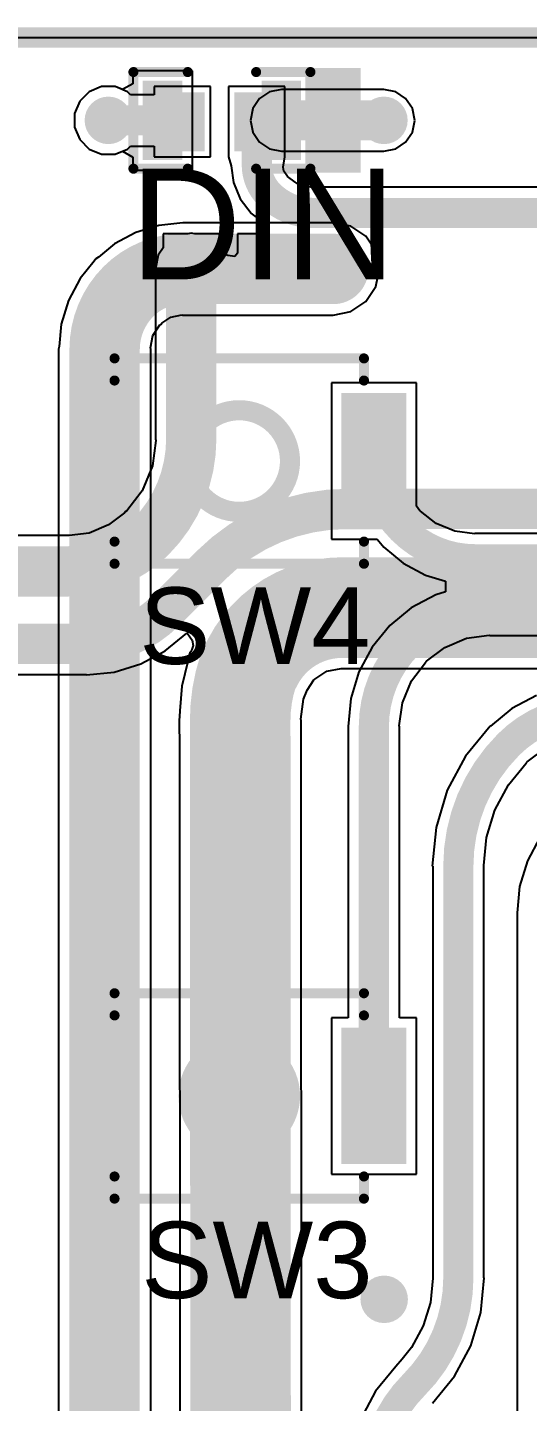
# Model space of a CAD drawing. Header units: millimetres. Extents: x -0.18 to 1.17, y -0.19 to 1.72.
# Drawn here: x 0.448 to 0.696, y 0.573 to 1.255 of the extents above; entities that cross this region are included whole.
import ezdxf

# ---------------------------------------------------------------- set-up
doc = ezdxf.new("R2010")
doc.units = ezdxf.units.MM
doc.header["$MEASUREMENT"] = 0
for name, color, linetype in [('BottomLayer', 5, 'Continuous'), ('BottomPaste', 16, 'Continuous'), ('BottomSolder', 6, 'Continuous'), ('Mechanical2', 216, 'Continuous'), ('TopLayer', 1, 'Continuous'), ('TopOverlay', 2, 'Continuous'), ('TopPaste', 8, 'Continuous'), ('ViaHoleLayer', 16, 'Continuous')]:
    doc.layers.add(name, color=color, linetype=linetype)
doc.styles.add('Arial', font='', dxfattribs={"height": 0.2})
doc.styles.get('Arial').set_extended_font_data('Arial')

# ---------------------------------------------------------------- blocks, each defined once
blk = doc.blocks.new('B3U_1000P_1')
at = {"layer": 'TopLayer'}
for points in [[(-0.08307, 0.03386), (-0.05079, 0.03386), (-0.05079, -0.03386), (-0.08307, -0.03386)], [(0.05079, 0.03386), (0.08307, 0.03386), (0.08307, -0.03386), (0.05079, -0.03386)]]:
    blk.add_hatch(color=1, dxfattribs=at).paths.add_polyline_path(points)
at = {"layer": 'TopPaste'}
for points in [[(-0.08307, 0.03386), (-0.05079, 0.03386), (-0.05079, -0.03386), (-0.08307, -0.03386)], [(0.05079, 0.03386), (0.08307, 0.03386), (0.08307, -0.03386), (0.05079, -0.03386)]]:
    blk.add_hatch(color=8, dxfattribs=at).paths.add_polyline_path(points)
at = {"layer": 'TopOverlay', "const_width": 0.005}
for points in [[(0.062, 0.051), (-0.062, 0.051)], [(-0.062, 0.051), (-0.062, 0.04)], [(0.062, 0.051), (0.062, 0.04)], [(-0.062, -0.04), (-0.062, -0.051)], [(0.062, -0.04), (0.062, -0.051)], [(0.062, -0.051), (-0.062, -0.051)]]:
    blk.add_lwpolyline(points, dxfattribs=at)
at = {"layer": 'TopOverlay'}
for points, const_width in [([(-0.06325, 0.051, 1), (-0.06075, 0.051, 1)], 0.0025), ([(-0.06325, 0.051, 1), (-0.06075, 0.051, 1)], 0.0025), ([(0.06075, 0.051, 1), (0.06325, 0.051, 1)], 0.0025), ([(0.06075, 0.051, 1), (0.06325, 0.051, 1)], 0.0025), ([(-0.06325, 0.04, 1), (-0.06075, 0.04, 1)], 0.0025), ([(0.06075, 0.04, 1), (0.06325, 0.04, 1)], 0.0025), ([(0.02524, 0, 1), (-0.02524, 0, 1)], 0.01), ([(-0.02774, 0, 1), (-0.02274, 0, 1)], 0.005), ([(0.02274, 0, 1), (0.02774, 0, 1)], 0.005), ([(-0.06325, -0.04, 1), (-0.06075, -0.04, 1)], 0.0025), ([(0.06075, -0.04, 1), (0.06325, -0.04, 1)], 0.0025), ([(-0.06325, -0.051, 1), (-0.06075, -0.051, 1)], 0.0025), ([(-0.06325, -0.051, 1), (-0.06075, -0.051, 1)], 0.0025), ([(0.06075, -0.051, 1), (0.06325, -0.051, 1)], 0.0025), ([(0.06075, -0.051, 1), (0.06325, -0.051, 1)], 0.0025)]:
    blk.add_lwpolyline(points, format="xyb", close=True, dxfattribs=dict(at, const_width=const_width))
blk = doc.blocks.new('B3U_1000P_2')
at = {"layer": 'TopLayer'}
for points in [[(-0.08307, 0.03386), (-0.05079, 0.03386), (-0.05079, -0.03386), (-0.08307, -0.03386)], [(0.05079, 0.03386), (0.08307, 0.03386), (0.08307, -0.03386), (0.05079, -0.03386)]]:
    blk.add_hatch(color=1, dxfattribs=at).paths.add_polyline_path(points)
at = {"layer": 'TopPaste'}
for points in [[(-0.08307, 0.03386), (-0.05079, 0.03386), (-0.05079, -0.03386), (-0.08307, -0.03386)], [(0.05079, 0.03386), (0.08307, 0.03386), (0.08307, -0.03386), (0.05079, -0.03386)]]:
    blk.add_hatch(color=8, dxfattribs=at).paths.add_polyline_path(points)
at = {"layer": 'TopOverlay', "const_width": 0.005}
for points in [[(0.062, 0.051), (-0.062, 0.051)], [(-0.062, 0.051), (-0.062, 0.04)], [(0.062, 0.051), (0.062, 0.04)], [(-0.062, -0.04), (-0.062, -0.051)], [(0.062, -0.04), (0.062, -0.051)], [(0.062, -0.051), (-0.062, -0.051)]]:
    blk.add_lwpolyline(points, dxfattribs=at)
at = {"layer": 'TopOverlay'}
for points, const_width in [([(-0.06325, 0.051, 1), (-0.06075, 0.051, 1)], 0.0025), ([(-0.06325, 0.051, 1), (-0.06075, 0.051, 1)], 0.0025), ([(0.06075, 0.051, 1), (0.06325, 0.051, 1)], 0.0025), ([(0.06075, 0.051, 1), (0.06325, 0.051, 1)], 0.0025), ([(-0.06325, 0.04, 1), (-0.06075, 0.04, 1)], 0.0025), ([(0.06075, 0.04, 1), (0.06325, 0.04, 1)], 0.0025), ([(0.02524, 0, 1), (-0.02524, 0, 1)], 0.01), ([(-0.02774, 0, 1), (-0.02274, 0, 1)], 0.005), ([(0.02274, 0, 1), (0.02774, 0, 1)], 0.005), ([(-0.06325, -0.04, 1), (-0.06075, -0.04, 1)], 0.0025), ([(0.06075, -0.04, 1), (0.06325, -0.04, 1)], 0.0025), ([(-0.06325, -0.051, 1), (-0.06075, -0.051, 1)], 0.0025), ([(-0.06325, -0.051, 1), (-0.06075, -0.051, 1)], 0.0025), ([(0.06075, -0.051, 1), (0.06325, -0.051, 1)], 0.0025), ([(0.06075, -0.051, 1), (0.06325, -0.051, 1)], 0.0025)]:
    blk.add_lwpolyline(points, format="xyb", close=True, dxfattribs=dict(at, const_width=const_width))
blk = doc.blocks.new('R___0402_B_12')
at = {"layer": 'BottomLayer'}
for points in [[(-0.0095, 0.0125), (-0.0095, -0.0125), (-0.0275, -0.0125), (-0.0275, 0.0125)], [(0.0275, 0.0125), (0.0275, -0.0125), (0.0095, -0.0125), (0.0095, 0.0125)]]:
    blk.add_hatch(color=5, dxfattribs=at).paths.add_polyline_path(points)
at = {"layer": 'BottomPaste'}
for points in [[(-0.0095, 0.0125), (-0.0095, -0.0125), (-0.0275, -0.0125), (-0.0275, 0.0125)], [(0.0275, 0.0125), (0.0275, -0.0125), (0.0095, -0.0125), (0.0095, 0.0125)]]:
    blk.add_hatch(color=16, dxfattribs=at).paths.add_polyline_path(points)
at = {"layer": 'BottomSolder'}
for points in [[(-0.00733, 0.01467), (-0.00733, -0.01467), (-0.02967, -0.01467), (-0.02967, 0.01467)], [(0.02967, 0.01467), (0.02967, -0.01467), (0.00733, -0.01467), (0.00733, 0.01467)]]:
    blk.add_hatch(color=6, dxfattribs=at).paths.add_polyline_path(points)
blk = doc.blocks.new('R___0402_B_14')
at = {"layer": 'BottomLayer'}
for points in [[(-0.0095, 0.0125), (-0.0095, -0.0125), (-0.0275, -0.0125), (-0.0275, 0.0125)], [(0.0275, 0.0125), (0.0275, -0.0125), (0.0095, -0.0125), (0.0095, 0.0125)]]:
    blk.add_hatch(color=5, dxfattribs=at).paths.add_polyline_path(points)
at = {"layer": 'BottomPaste'}
for points in [[(-0.0095, 0.0125), (-0.0095, -0.0125), (-0.0275, -0.0125), (-0.0275, 0.0125)], [(0.0275, 0.0125), (0.0275, -0.0125), (0.0095, -0.0125), (0.0095, 0.0125)]]:
    blk.add_hatch(color=16, dxfattribs=at).paths.add_polyline_path(points)
at = {"layer": 'BottomSolder'}
for points in [[(-0.00733, 0.01467), (-0.00733, -0.01467), (-0.02967, -0.01467), (-0.02967, 0.01467)], [(0.02967, 0.01467), (0.02967, -0.01467), (0.00733, -0.01467), (0.00733, 0.01467)]]:
    blk.add_hatch(color=6, dxfattribs=at).paths.add_polyline_path(points)
blk = doc.blocks.new('LED_0603_19')
at = {"layer": 'TopLayer'}
for points in [[(-0.03937, 0.01969), (-0.01969, 0.01969), (-0.01969, -0.01969), (-0.03937, -0.01969)], [(0.01969, 0.01969), (0.03937, 0.01969), (0.03937, -0.01969), (0.01969, -0.01969)]]:
    blk.add_hatch(color=1, dxfattribs=at).paths.add_polyline_path(points)
at = {"layer": 'TopOverlay'}
blk.add_hatch(color=2, dxfattribs=at).paths.add_polyline_path([(0.044, -0.026), (0.069, -0.026), (0.069, 0.026), (0.044, 0.026)])
at = {"layer": 'TopPaste'}
for points in [[(-0.03937, 0.01969), (-0.01969, 0.01969), (-0.01969, -0.01969), (-0.03937, -0.01969)], [(0.01969, 0.01969), (0.03937, 0.01969), (0.03937, -0.01969), (0.01969, -0.01969)]]:
    blk.add_hatch(color=8, dxfattribs=at).paths.add_polyline_path(points)
at = {"layer": 'TopOverlay', "const_width": 0.005}
for points in [[(-0.044, -0.024), (-0.044, 0.024)], [(-0.044, 0.024), (-0.017, 0.024)], [(0.017, 0.024), (0.044, 0.024)], [(0.044, -0.024), (0.044, 0.024)], [(-0.044, -0.024), (-0.017, -0.024)], [(0.017, -0.024), (0.044, -0.024)]]:
    blk.add_lwpolyline(points, dxfattribs=at)
at = {"layer": 'TopOverlay', "const_width": 0.0025}
for points in [[(-0.04525, 0.024, 1), (-0.04275, 0.024, 1)], [(-0.04525, 0.024, 1), (-0.04275, 0.024, 1)], [(-0.01825, 0.024, 1), (-0.01575, 0.024, 1)], [(0.01575, 0.024, 1), (0.01825, 0.024, 1)], [(0.04275, 0.024, 1), (0.04525, 0.024, 1)], [(0.04275, 0.024, 1), (0.04525, 0.024, 1)], [(-0.04525, -0.024, 1), (-0.04275, -0.024, 1)], [(-0.04525, -0.024, 1), (-0.04275, -0.024, 1)], [(-0.01825, -0.024, 1), (-0.01575, -0.024, 1)], [(0.01575, -0.024, 1), (0.01825, -0.024, 1)], [(0.04275, -0.024, 1), (0.04525, -0.024, 1)], [(0.04275, -0.024, 1), (0.04525, -0.024, 1)]]:
    blk.add_lwpolyline(points, format="xyb", close=True, dxfattribs=at)

msp = doc.modelspace()

# ---------------------------------------------------------------- hatches: boundary and pattern name
at = {"layer": 'BottomLayer'}
h = msp.add_hatch(color=5, dxfattribs=at)
edge = h.paths.add_edge_path()
edge.add_arc((0.488, 1.209), 0.01181, 0, 360)
h = msp.add_hatch(color=5, dxfattribs=at)
edge = h.paths.add_edge_path()
edge.add_arc((0.625, 1.209), 0.01181, 0, 360)
h = msp.add_hatch(color=5, dxfattribs=at)
edge = h.paths.add_edge_path()
edge.add_arc((0.59979, 1.13521), 0.01181, 0, 360)
h = msp.add_hatch(color=5, dxfattribs=at)
edge = h.paths.add_edge_path()
edge.add_arc((0.62513, 0.62344), 0.01181, 0, 360)
at = {"layer": 'TopLayer'}
h = msp.add_hatch(color=1, dxfattribs=at)
edge = h.paths.add_edge_path()
edge.add_arc((0.488, 1.209), 0.01181, 0, 360)
h = msp.add_hatch(color=1, dxfattribs=at)
edge = h.paths.add_edge_path()
edge.add_arc((0.625, 1.209), 0.01181, 0, 360)
h = msp.add_hatch(color=1, dxfattribs=at)
edge = h.paths.add_edge_path()
edge.add_arc((0.59979, 1.13521), 0.01181, 0, 360)
h = msp.add_hatch(color=1, dxfattribs=at)
edge = h.paths.add_edge_path()
edge.add_arc((0.62513, 0.62344), 0.01181, 0, 360)
at = {"layer": 'ViaHoleLayer'}
h = msp.add_hatch(color=16, dxfattribs=at)
edge = h.paths.add_edge_path()
edge.add_arc((0.488, 1.209), 0.00591, 0, 360)
h = msp.add_hatch(color=16, dxfattribs=at)
edge = h.paths.add_edge_path()
edge.add_arc((0.625, 1.209), 0.00591, 0, 360)
h = msp.add_hatch(color=16, dxfattribs=at)
edge = h.paths.add_edge_path()
edge.add_arc((0.59979, 1.13521), 0.00591, 0, 360)
h = msp.add_hatch(color=16, dxfattribs=at)
edge = h.paths.add_edge_path()
edge.add_arc((0.62513, 0.62344), 0.00591, 0, 360)

# ---------------------------------------------------------------- linework, layer by layer
at = {"layer": 'BottomLayer'}
for p, q in [((0.077, 1.25013), (1.166, 1.25013)), ((0.47848, 1.22325), (0.47375, 1.21852)), ((0.48466, 1.22581), (0.47848, 1.22325)), ((0.49134, 1.22581), (0.48466, 1.22581)), ((0.49752, 1.22325), (0.49134, 1.22581)), ((0.49903, 1.22174), (0.49752, 1.22325)), ((0.51079, 1.22174), (0.49903, 1.22174)), ((0.53879, 1.22583), (0.51079, 1.22583)), ((0.51079, 1.22583), (0.51079, 1.22174)), ((0.53879, 1.19083), (0.53879, 1.22583)), ((0.57579, 1.22583), (0.54779, 1.22583)), ((0.54779, 1.22583), (0.54779, 1.1915)), ((0.57579, 1.19083), (0.57579, 1.22583)), ((0.47375, 1.21852), (0.47119, 1.21234)), ((0.47119, 1.21234), (0.47119, 1.20566)), ((0.47119, 1.20566), (0.47375, 1.19948)), ((0.47375, 1.19948), (0.47848, 1.19475)), ((0.47848, 1.19475), (0.48466, 1.19219)), ((0.49134, 1.19219), (0.49752, 1.19475)), ((0.49752, 1.19475), (0.49903, 1.19626)), ((0.49903, 1.19626), (0.51079, 1.19626)), ((0.51079, 1.19626), (0.51079, 1.19083)), ((0.48466, 1.19219), (0.49134, 1.19219)), ((0.51079, 1.19083), (0.53879, 1.19083)), ((0.54779, 1.1915), (0.54779, 1.19083)), ((0.54779, 1.19083), (0.54779, 1.19083)), ((0.54779, 1.19083), (0.54908, 1.18637)), ((0.57486, 1.18583), (0.57579, 1.19083)), ((0.57579, 1.19083), (0.57579, 1.19083)), ((0.54908, 1.18637), (0.55016, 1.1782)), ((0.57526, 1.18379), (0.57486, 1.18583)), ((0.57708, 1.18108), (0.57526, 1.18379)), ((0.58092, 1.17829), (0.57708, 1.18108)), ((0.55016, 1.1782), (0.55355, 1.17)), ((0.58281, 1.17703), (0.58092, 1.17829)), ((0.5895, 1.1757), (0.58281, 1.17703)), ((0.58973, 1.17574), (0.5895, 1.1757)), ((0.71558, 1.17574), (0.58973, 1.17574)), ((0.55355, 1.17), (0.55896, 1.16296)), ((0.55896, 1.16296), (0.5589, 1.1629)), ((0.5589, 1.1629), (0.56566, 1.1577)), ((0.56566, 1.1577), (0.56397, 1.15271)), ((0.52749, 1.15271), (0.51521, 1.15271)), ((0.51521, 1.15271), (0.51521, 1.14575)), ((0.52921, 1.15305), (0.52749, 1.15271)), ((0.53094, 1.15271), (0.52921, 1.15305)), ((0.54321, 1.15271), (0.53094, 1.15271)), ((0.54321, 1.14575), (0.54321, 1.15271)), ((0.56397, 1.15271), (0.55221, 1.15271)), ((0.55221, 1.15271), (0.55221, 1.14303)), ((0.51273, 1.14203), (0.51137, 1.13521)), ((0.51521, 1.14575), (0.51273, 1.14203)), ((0.54538, 1.1425), (0.54321, 1.14575)), ((0.54738, 1.14183), (0.54538, 1.1425)), ((0.55092, 1.14141), (0.54738, 1.14183)), ((0.55221, 1.14303), (0.55092, 1.14141)), ((0.51137, 1.13521), (0.51137, 1.0508)), ((0.51154, 1.04994), (0.5099, 1.03748)), ((0.51137, 1.0508), (0.51154, 1.04994)), ((0.5099, 1.03748), (0.50476, 1.02507)), ((0.50476, 1.02507), (0.49711, 1.0151)), ((0.49606, 1.01413), (0.48815, 1.00807)), ((0.49638, 1.01462), (0.49606, 1.01413)), ((0.49711, 1.0151), (0.49638, 1.01462)), ((0.47841, 1.00403), (0.46853, 1.00273)), ((0.48815, 1.00807), (0.47841, 1.00403)), ((0.46796, 1.00284), (0.34941, 1.00284)), ((0.46853, 1.00273), (0.46796, 1.00284)), ((0.51631, 0.94554), (0.52699, 0.9543)), ((0.52699, 0.9543), (0.52742, 0.95417)), ((0.52742, 0.95417), (0.52971, 0.95083)), ((0.52971, 0.95083), (0.53011, 0.9482)), ((0.50413, 0.93902), (0.51631, 0.94554)), ((0.52856, 0.94474), (0.52747, 0.94017)), ((0.52866, 0.94498), (0.52856, 0.94474)), ((0.52888, 0.94491), (0.52866, 0.94498)), ((0.52942, 0.94619), (0.52888, 0.94491)), ((0.53011, 0.9482), (0.52942, 0.94619)), ((0.47717, 0.93366), (0.49091, 0.93501)), ((0.49091, 0.93501), (0.50413, 0.93902)), ((0.52747, 0.94017), (0.52454, 0.92798)), ((0.59013, 0.93106), (0.59658, 0.93537)), ((0.59658, 0.93537), (0.60376, 0.9368)), ((0.60376, 0.9368), (0.60419, 0.93674)), ((0.60419, 0.93674), (0.7244, 0.93674)), ((0.41101, 0.93371), (0.47717, 0.93371)), ((0.47717, 0.93371), (0.47717, 0.93366)), ((0.58677, 0.92604), (0.59013, 0.93106)), ((0.52454, 0.92798), (0.52358, 0.91574)), ((0.5837, 0.91152), (0.58502, 0.92155)), ((0.58502, 0.92155), (0.58677, 0.92604)), ((0.58677, 0.92604), (0.58677, 0.92604)), ((0.58677, 0.92604), (0.58677, 0.92604)), ((0.52356, 0.91557), (0.52319, 0.91081)), ((0.52357, 0.91564), (0.52356, 0.91557)), ((0.52358, 0.91574), (0.52357, 0.91564)), ((0.52319, 0.91081), (0.52319, 0.91076)), ((0.52319, 0.91076), (0.52319, 0.91076)), ((0.52319, 0.91076), (0.52327, 0.91068)), ((0.52327, 0.91068), (0.52331, 0.89766)), ((0.58379, 0.91087), (0.5837, 0.91152)), ((0.58383, 0.89779), (0.58379, 0.91087)), ((0.52331, 0.89766), (0.52356, 0.35711)), ((0.58382, 0.89775), (0.58383, 0.89779)), ((0.58383, 0.89771), (0.58382, 0.89775)), ((0.58408, 0.35714), (0.58383, 0.89771))]:
    msp.add_line(p, q, dxfattribs=at)
for points, const_width in [([(0.488, 1.209), (0.52157, 1.209)], 0.015), ([(0.56179, 1.187), (0.56179, 1.20833)], 0.015), ([(0.58973, 1.163), (0.71558, 1.163)], 0.015), ([(0.52921, 1.0508), (0.52921, 1.13521)], 0.025), ([(0.56621, 1.13521), (0.59979, 1.13521)], 0.02), ([(0.6066, 1.016), (0.773, 1.016)], 0.02), ([(0.328, 0.985), (0.46796, 0.985)], 0.025), ([(0.51614, 0.96514), (0.539, 0.988)], 0.02), ([(0.60419, 0.967), (0.732, 0.967)], 0.05), ([(0.55748, 0.93554), (0.55981, 0.94004)], 0.05), ([(0.404, 0.949), (0.47717, 0.949)], 0.02), ([(0.55748, 0.93554), (0.55748, 0.93554)], 0.05), ([(0.55353, 0.91077), (0.55357, 0.89769)], 0.05), ([(0.55357, 0.89769), (0.55382, 0.35713)], 0.05)]:
    msp.add_lwpolyline(points, dxfattribs=dict(at, const_width=const_width))
for points, const_width in [([(0.48425, 1.209, 1), (0.49175, 1.209, 1)], 0.0075), ([(0.51782, 1.209, 1), (0.52532, 1.209, 1)], 0.0075), ([(0.51782, 1.209, 1), (0.52532, 1.209, 1)], 0.0075), ([(0.52104, 1.21033, 1), (0.52854, 1.21033, 1)], 0.0075), ([(0.55804, 1.20833, 1), (0.56554, 1.20833, 1)], 0.0075), ([(0.55804, 1.187, 1), (0.56554, 1.187, 1)], 0.0075), ([(0.55804, 1.187, 1), (0.56554, 1.187, 1)], 0.0075), ([(0.56425, 1.172, 1), (0.57175, 1.172, 1)], 0.0075), ([(0.56425, 1.172, 1), (0.57175, 1.172, 1)], 0.0075), ([(0.58598, 1.163, 1), (0.59348, 1.163, 1)], 0.0075), ([(0.58598, 1.163, 1), (0.59348, 1.163, 1)], 0.0075), ([(0.52296, 1.13521, 1), (0.53546, 1.13521, 1)], 0.0125), ([(0.56121, 1.13521, 1), (0.57121, 1.13521, 1)], 0.01), ([(0.59479, 1.13521, 1), (0.60479, 1.13521, 1)], 0.01), ([(0.52296, 1.0508, 1), (0.53546, 1.0508, 1)], 0.0125), ([(0.52296, 1.0508, 1), (0.53546, 1.0508, 1)], 0.0125), ([(0.6016, 1.016, 1), (0.6116, 1.016, 1)], 0.01), ([(0.6016, 1.016, 1), (0.6116, 1.016, 1)], 0.01), ([(0.50275, 1.002, 1), (0.51525, 1.002, 1)], 0.0125), ([(0.50275, 1.002, 1), (0.51525, 1.002, 1)], 0.0125), ([(0.46171, 0.985, 1), (0.47421, 0.985, 1)], 0.0125), ([(0.46171, 0.985, 1), (0.47421, 0.985, 1)], 0.0125), ([(0.534, 0.988, 1), (0.544, 0.988, 1)], 0.01), ([(0.534, 0.988, 1), (0.544, 0.988, 1)], 0.01), ([(0.59169, 0.967, 1), (0.61669, 0.967, 1)], 0.025), ([(0.59169, 0.967, 1), (0.61669, 0.967, 1)], 0.025), ([(0.51114, 0.96514, 1), (0.52114, 0.96514, 1)], 0.01), ([(0.51114, 0.96514, 1), (0.52114, 0.96514, 1)], 0.01), ([(0.54731, 0.94004, 1), (0.57231, 0.94004, 1)], 0.025), ([(0.54731, 0.94004, 1), (0.57231, 0.94004, 1)], 0.025), ([(0.47217, 0.949, 1), (0.48217, 0.949, 1)], 0.01), ([(0.47217, 0.949, 1), (0.48217, 0.949, 1)], 0.01), ([(0.54498, 0.93554, 1), (0.56998, 0.93554, 1)], 0.025), ([(0.54498, 0.93554, 1), (0.56998, 0.93554, 1)], 0.025), ([(0.54498, 0.93554, 1), (0.56998, 0.93554, 1)], 0.025), ([(0.54498, 0.93554, 1), (0.56998, 0.93554, 1)], 0.025), ([(0.54103, 0.91077, 1), (0.56603, 0.91077, 1)], 0.025), ([(0.54103, 0.91077, 1), (0.56603, 0.91077, 1)], 0.025), ([(0.54107, 0.89769, 1), (0.56607, 0.89769, 1)], 0.025), ([(0.54107, 0.89769, 1), (0.56607, 0.89769, 1)], 0.025)]:
    msp.add_lwpolyline(points, format="xyb", close=True, dxfattribs=dict(at, const_width=const_width))
for points, const_width in [([(0.52479, 1.21033, -0.198912), (0.52157, 1.209)], 0.015), ([(0.568, 1.172, -0.198912), (0.56179, 1.187)], 0.015), ([(0.58973, 1.163, -0.198912), (0.568, 1.172)], 0.015), ([(0.52921, 1.0508, -0.198912), (0.509, 1.002)], 0.025), ([(0.539, 0.988, -0.198912), (0.6066, 1.016)], 0.02), ([(0.509, 1.002, -0.198912), (0.46796, 0.985)], 0.025), ([(0.55981, 0.94004, -0.279969), (0.60419, 0.967)], 0.05), ([(0.51614, 0.96514, -0.198912), (0.47717, 0.949)], 0.02), ([(0.55353, 0.91077, -0.079396), (0.55748, 0.93554)], 0.05)]:
    msp.add_lwpolyline(points, format="xyb", dxfattribs=dict(at, const_width=const_width))
at = {"layer": 'Mechanical2', "const_width": 0.01}
msp.add_lwpolyline([(-0.059, 1.25013), (1.166, 1.25013)], dxfattribs=at)
at = {"layer": 'TopLayer'}
for p, q in [((0.07703, 1.25016), (1.16603, 1.25016)), ((0.52979, 1.23368), (0.5001, 1.23368)), ((0.5001, 1.23368), (0.5001, 1.2272)), ((0.52979, 1.18432), (0.52979, 1.23368)), ((0.47848, 1.22325), (0.47375, 1.21852)), ((0.48466, 1.22581), (0.47848, 1.22325)), ((0.49134, 1.22581), (0.48466, 1.22581)), ((0.4951, 1.22425), (0.49134, 1.22581)), ((0.5001, 1.2272), (0.4951, 1.22425)), ((0.56815, 1.22313), (0.56319, 1.21981)), ((0.574, 1.22429), (0.56815, 1.22313)), ((0.625, 1.22429), (0.574, 1.22429)), ((0.63085, 1.22313), (0.625, 1.22429)), ((0.63581, 1.21981), (0.63085, 1.22313)), ((0.47375, 1.21852), (0.47119, 1.21234)), ((0.55987, 1.21485), (0.55871, 1.209)), ((0.56319, 1.21981), (0.55987, 1.21485)), ((0.63913, 1.21485), (0.63581, 1.21981)), ((0.64029, 1.209), (0.63913, 1.21485)), ((0.47119, 1.21234), (0.47119, 1.20566)), ((0.55871, 1.209), (0.55987, 1.20315)), ((0.63913, 1.20315), (0.64029, 1.209)), ((0.47119, 1.20566), (0.47375, 1.19948)), ((0.55987, 1.20315), (0.56319, 1.19819)), ((0.63581, 1.19819), (0.63913, 1.20315)), ((0.47375, 1.19948), (0.47848, 1.19475)), ((0.47848, 1.19475), (0.48466, 1.19219)), ((0.56319, 1.19819), (0.56815, 1.19487)), ((0.56815, 1.19487), (0.574, 1.19371)), ((0.625, 1.19371), (0.63085, 1.19487)), ((0.63085, 1.19487), (0.63581, 1.19819)), ((0.48466, 1.19219), (0.49134, 1.19219)), ((0.49134, 1.19219), (0.4951, 1.19375)), ((0.4951, 1.19375), (0.5001, 1.1908)), ((0.5001, 1.1908), (0.5001, 1.18432)), ((0.574, 1.19371), (0.625, 1.19371)), ((0.5001, 1.18432), (0.52979, 1.18432)), ((0.50169, 1.15335), (0.49113, 1.14771)), ((0.51314, 1.15683), (0.50169, 1.15335)), ((0.52359, 1.15786), (0.51314, 1.15683)), ((0.52505, 1.15815), (0.52359, 1.15786)), ((0.59979, 1.15815), (0.52505, 1.15815)), ((0.60857, 1.1564), (0.59979, 1.15815)), ((0.61602, 1.15143), (0.60857, 1.1564)), ((0.49113, 1.14771), (0.48302, 1.14105)), ((0.62099, 1.14398), (0.61602, 1.15143)), ((0.48178, 1.14022), (0.48101, 1.13907)), ((0.48302, 1.14105), (0.48178, 1.14022)), ((0.62274, 1.13521), (0.62099, 1.14398)), ((0.48101, 1.13907), (0.474, 1.13053)), ((0.62099, 1.12643), (0.62274, 1.13521)), ((0.474, 1.13053), (0.46815, 1.11959)), ((0.61602, 1.11898), (0.62099, 1.12643)), ((0.46815, 1.11959), (0.46455, 1.10772)), ((0.59979, 1.11226), (0.60857, 1.11401)), ((0.60857, 1.11401), (0.61602, 1.11898)), ((0.46455, 1.10772), (0.46347, 1.09673)), ((0.51016, 1.10219), (0.51362, 1.10737)), ((0.51362, 1.10737), (0.51422, 1.10778)), ((0.51422, 1.10778), (0.51456, 1.10829)), ((0.51456, 1.10829), (0.5191, 1.11132)), ((0.5191, 1.11132), (0.52445, 1.11238)), ((0.52445, 1.11238), (0.52505, 1.11226)), ((0.52505, 1.11226), (0.59979, 1.11226)), ((0.50894, 1.09608), (0.51016, 1.10219)), ((0.46347, 1.09673), (0.4632, 1.09537)), ((0.4632, 1.09537), (0.4632, 1.03978)), ((0.50908, 1.09537), (0.50894, 1.09608)), ((0.50908, 1.03978), (0.50908, 1.09537)), ((0.64114, 1.07864), (0.59886, 1.07864)), ((0.59886, 1.07864), (0.59886, 1.00092)), ((0.64114, 1.01737), (0.64114, 1.07864)), ((0.4632, 1.03978), (0.4632, 0.09379)), ((0.50908, 0.09379), (0.50908, 1.03978)), ((0.64288, 1.0151), (0.64114, 1.01737)), ((0.643, 1.01503), (0.64288, 1.0151)), ((0.64313, 1.01483), (0.643, 1.01503)), ((0.65094, 1.00884), (0.64313, 1.01483)), ((0.66024, 1.00498), (0.65094, 1.00884)), ((0.67001, 1.0037), (0.66024, 1.00498)), ((0.67023, 1.00374), (0.67001, 1.0037)), ((1.07879, 1.00374), (0.67023, 1.00374)), ((0.59886, 1.00092), (0.6217, 1.00092)), ((0.6217, 1.00092), (0.62494, 0.99697)), ((0.62494, 0.99697), (0.62493, 0.99696)), ((0.62493, 0.99696), (0.63464, 0.98899)), ((0.63464, 0.98899), (0.64571, 0.98307)), ((0.64571, 0.98307), (0.65563, 0.98006)), ((0.65563, 0.98006), (0.65563, 0.97483)), ((0.6508, 0.97337), (0.63861, 0.96685)), ((0.65563, 0.97483), (0.6508, 0.97337)), ((0.63861, 0.96685), (0.62792, 0.95808)), ((0.62792, 0.95808), (0.6191, 0.94734)), ((0.62792, 0.95808), (0.62792, 0.95808)), ((0.65526, 0.94724), (0.66613, 0.95175)), ((0.66613, 0.95175), (0.6774, 0.95323)), ((0.6774, 0.95323), (0.67779, 0.95315)), ((0.67779, 0.95315), (1.12787, 0.95315)), ((0.6191, 0.94734), (0.61255, 0.93508)), ((0.64624, 0.94032), (0.65526, 0.94724)), ((0.61255, 0.93508), (0.60852, 0.92179)), ((0.6387, 0.93067), (0.64567, 0.93976)), ((0.64567, 0.93976), (0.64601, 0.93999)), ((0.64601, 0.93999), (0.64624, 0.94032)), ((0.63416, 0.91972), (0.6387, 0.93067)), ((0.60852, 0.92179), (0.60716, 0.90796)), ((0.7008, 0.92337), (0.68861, 0.91685)), ((0.63266, 0.90836), (0.63416, 0.91972)), ((0.68861, 0.91685), (0.67792, 0.90808)), ((0.60716, 0.90796), (0.60726, 0.90796)), ((0.60726, 0.90796), (0.60726, 0.76331)), ((0.63274, 0.90796), (0.63266, 0.90836)), ((0.63274, 0.76331), (0.63274, 0.90796)), ((0.67783, 0.90817), (0.6656, 0.89327)), ((0.67792, 0.90808), (0.67783, 0.90817)), ((0.69624, 0.89032), (0.70526, 0.89724)), ((0.6656, 0.89327), (0.65651, 0.87627)), ((0.6869, 0.87904), (0.69574, 0.88981)), ((0.69574, 0.88981), (0.69601, 0.88999)), ((0.69601, 0.88999), (0.69624, 0.89032)), ((0.65651, 0.87627), (0.65092, 0.85783)), ((0.68018, 0.86647), (0.6869, 0.87904)), ((0.67605, 0.85283), (0.68018, 0.86647)), ((0.65092, 0.85783), (0.64903, 0.83864)), ((0.67468, 0.83896), (0.67605, 0.85283)), ((0.70254, 0.85285), (0.69631, 0.84119)), ((0.69631, 0.84119), (0.69247, 0.82853)), ((0.64903, 0.83864), (0.64926, 0.83864)), ((0.64926, 0.83864), (0.64926, 0.63411)), ((0.67474, 0.83864), (0.67468, 0.83896)), ((0.67474, 0.63411), (0.67474, 0.83864)), ((0.69247, 0.82853), (0.69118, 0.81537)), ((0.69118, 0.81537), (0.69126, 0.81537)), ((0.69126, 0.81537), (0.69126, 0.32177)), ((0.60726, 0.76331), (0.59886, 0.76331)), ((0.59886, 0.76331), (0.59886, 0.68559)), ((0.64114, 0.76331), (0.63274, 0.76331)), ((0.64114, 0.68559), (0.64114, 0.76331)), ((0.59886, 0.68559), (0.64114, 0.68559)), ((0.64929, 0.63396), (0.6481, 0.62194)), ((0.64926, 0.63411), (0.64929, 0.63396)), ((0.67323, 0.61694), (0.67492, 0.63411)), ((0.67492, 0.63411), (0.67474, 0.63411)), ((0.6481, 0.62194), (0.64455, 0.61023)), ((0.66822, 0.60042), (0.67323, 0.61694)), ((0.64455, 0.61023), (0.63878, 0.59944)), ((0.63413, 0.59377), (0.63088, 0.59012)), ((0.63878, 0.59944), (0.63413, 0.59377)), ((0.66009, 0.5852), (0.66822, 0.60042)), ((0.63088, 0.59012), (0.62079, 0.57781)), ((0.63088, 0.59012), (0.63088, 0.59012)), ((0.64914, 0.57186), (0.66009, 0.5852)), ((0.62079, 0.57781), (0.61329, 0.56378))]:
    msp.add_line(p, q, dxfattribs=at)
for points, const_width in [([(0.488, 1.209), (0.51494, 1.209)], 0.015), ([(0.574, 1.209), (0.625, 1.209)], 0.02), ([(0.52505, 1.13521), (0.59979, 1.13521)], 0.035), ([(0.48614, 1.03978), (0.48614, 1.09537)], 0.035), ([(0.48614, 0.09379), (0.48614, 1.03978)], 0.035), ([(0.67023, 0.991), (1.07879, 0.991)], 0.015), ([(0.67779, 0.9659), (1.1389, 0.9659)], 0.015), ([(0.62, 0.72445), (0.62, 0.90796)], 0.015), ([(0.662, 0.63411), (0.662, 0.83864)], 0.015)]:
    msp.add_lwpolyline(points, dxfattribs=dict(at, const_width=const_width))
for points, const_width in [([(0.48425, 1.209, 1), (0.49175, 1.209, 1)], 0.0075), ([(0.50878, 1.21, 1), (0.51628, 1.21, 1)], 0.0075), ([(0.51119, 1.209, 1), (0.51869, 1.209, 1)], 0.0075), ([(0.51119, 1.209, 1), (0.51869, 1.209, 1)], 0.0075), ([(0.569, 1.209, 1), (0.579, 1.209, 1)], 0.01), ([(0.62, 1.209, 1), (0.63, 1.209, 1)], 0.01), ([(0.5163, 1.13521, 1), (0.5338, 1.13521, 1)], 0.0175), ([(0.5163, 1.13521, 1), (0.5338, 1.13521, 1)], 0.0175), ([(0.59105, 1.13521, 1), (0.60855, 1.13521, 1)], 0.0175), ([(0.48925, 1.124, 1), (0.50675, 1.124, 1)], 0.0175), ([(0.48925, 1.124, 1), (0.50675, 1.124, 1)], 0.0175), ([(0.47739, 1.09537, 1), (0.49489, 1.09537, 1)], 0.0175), ([(0.47739, 1.09537, 1), (0.49489, 1.09537, 1)], 0.0175), ([(0.47739, 1.03978, 1), (0.49489, 1.03978, 1)], 0.0175), ([(0.47739, 1.03978, 1), (0.49489, 1.03978, 1)], 0.0175), ([(0.61625, 1.03978, 1), (0.62375, 1.03978, 1)], 0.0075), ([(0.63024, 1.00601, 1), (0.63774, 1.00601, 1)], 0.0075), ([(0.63024, 1.00601, 1), (0.63774, 1.00601, 1)], 0.0075), ([(0.66648, 0.991, 1), (0.67398, 0.991, 1)], 0.0075), ([(0.66648, 0.991, 1), (0.67398, 0.991, 1)], 0.0075), ([(0.67404, 0.9659, 1), (0.68154, 0.9659, 1)], 0.0075), ([(0.67404, 0.9659, 1), (0.68154, 0.9659, 1)], 0.0075), ([(0.63325, 0.949, 1), (0.64075, 0.949, 1)], 0.0075), ([(0.63325, 0.949, 1), (0.64075, 0.949, 1)], 0.0075), ([(0.61625, 0.90796, 1), (0.62375, 0.90796, 1)], 0.0075), ([(0.61625, 0.90796, 1), (0.62375, 0.90796, 1)], 0.0075), ([(0.68325, 0.899, 1), (0.69075, 0.899, 1)], 0.0075), ([(0.68325, 0.899, 1), (0.69075, 0.899, 1)], 0.0075), ([(0.65825, 0.83864, 1), (0.66575, 0.83864, 1)], 0.0075), ([(0.65825, 0.83864, 1), (0.66575, 0.83864, 1)], 0.0075), ([(0.61625, 0.72445, 1), (0.62375, 0.72445, 1)], 0.0075), ([(0.65825, 0.63411, 1), (0.66575, 0.63411, 1)], 0.0075), ([(0.65825, 0.63411, 1), (0.66575, 0.63411, 1)], 0.0075), ([(0.63625, 0.581, 1), (0.64375, 0.581, 1)], 0.0075), ([(0.63625, 0.581, 1), (0.64375, 0.581, 1)], 0.0075)]:
    msp.add_lwpolyline(points, format="xyb", close=True, dxfattribs=dict(at, const_width=const_width))
for points, const_width in [([(0.51253, 1.21, -0.198912), (0.51494, 1.209)], 0.015), ([(0.498, 1.124, -0.198912), (0.52505, 1.13521)], 0.035), ([(0.48614, 1.09537, -0.198912), (0.498, 1.124)], 0.035), ([(0.63399, 1.00601, -0.198912), (0.62, 1.03978)], 0.015), ([(0.67023, 0.991, -0.198912), (0.63399, 1.00601)], 0.015), ([(0.637, 0.949, -0.198912), (0.67779, 0.9659)], 0.015), ([(0.62, 0.90796, -0.198912), (0.637, 0.949)], 0.015), ([(0.687, 0.899, -0.198912), (0.72779, 0.9159)], 0.015), ([(0.662, 0.83864, -0.198912), (0.687, 0.899)], 0.015), ([(0.662, 0.63411, -0.198912), (0.64, 0.581)], 0.015), ([(0.62, 0.53272, -0.198912), (0.64, 0.581)], 0.015)]:
    msp.add_lwpolyline(points, format="xyb", dxfattribs=dict(at, const_width=const_width))

# ---------------------------------------------------------------- block references
for name, p in [('LED_0603_19', (0.54447, 1.209)), ('R___0402_B_12', (0.54329, 1.20833))]:
    msp.add_blockref(name, p)
at = {"rotation": 180}
for name, p in [('R___0402_B_14', (0.54771, 1.13521)), ('B3U_1000P_1', (0.55307, 1.03978)), ('B3U_1000P_2', (0.55307, 0.72445))]:
    msp.add_blockref(name, p, dxfattribs=at)

# ---------------------------------------------------------------- texts
at = {"layer": 'TopOverlay', "style": 'Arial'}
for s, height, p in [('DIN', 0.055, (0.49869, 1.13)), ('SW4', 0.038, (0.50335, 0.93901)), ('SW3', 0.038, (0.50435, 0.62401))]:
    msp.add_text(s, height=height, dxfattribs=at).set_placement(p)

doc.saveas('drawing.dxf')
